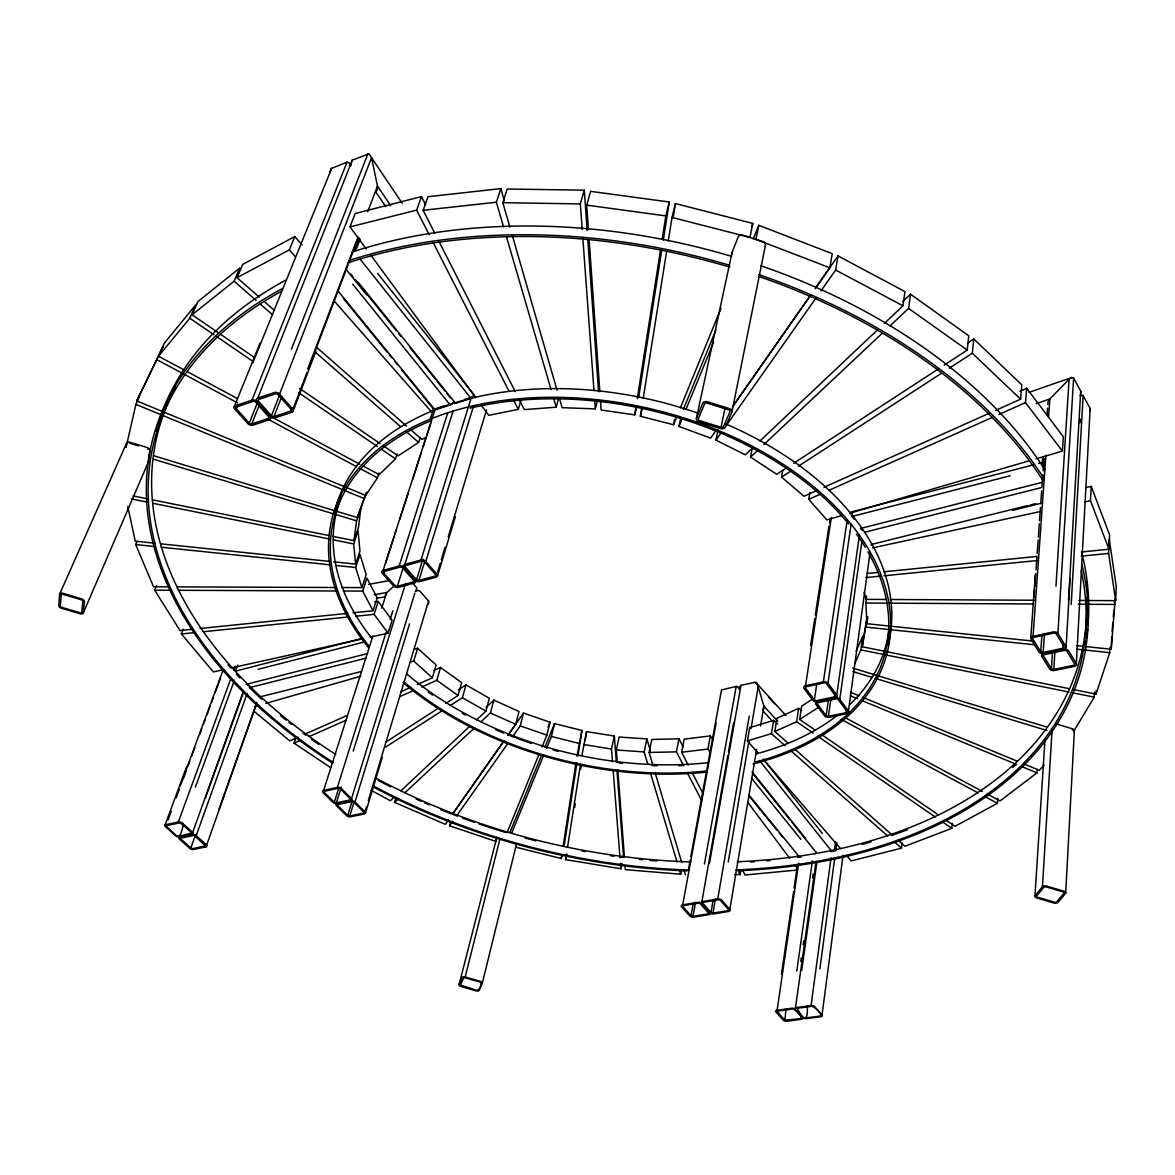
<?xml version="1.0" encoding="UTF-8"?>
<svg xmlns="http://www.w3.org/2000/svg" width="1175" height="1175" viewBox="0 0 1175 1175"><rect width="100%" height="100%" fill="white"/><g stroke="black" fill="none" stroke-linecap="round" stroke-linejoin="round"><path stroke-width="1.5" d="M851.875 513.02L852.404 515.238M1085.685 646.573L1111.212 649.246L1111.726 636.909M1111.212 649.246L1115.192 599.103M1115.677 600.66L1116.25 586.442L1109.244 539.134L1108.612 553.425L1115.677 600.66L1078.973 600.469M1072.672 689.373L1096.055 694.117L1109.729 652.639L1109.949 647.352M1081.734 551.956L1108.98 549.224L1109.611 534.933L1091.208 486.362L1085.847 487.537M1096.055 694.117L1096.216 690.621M1073.583 731.496L1094.248 697.172L1094.498 691.928M1108.98 549.224L1090.459 500.697L1091.208 486.362M1086.728 590.981L1087.198 581.933M1042.063 652.815L1041.828 656.458L1049.745 669.06A3.657 2.262 3.7 0 0 1054.489 670.514L1074.273 666.401A3.672 2.277 3.2 0 0 1076.359 663.508L1090.165 408.459L1082.88 395.255L1079.972 395.652M1065.696 892.956L1074.376 730.659M1080.045 422.809L1080.251 419.167M1071.189 604.596L1083.159 395.593M1063.067 648.218A1.851 1.16 3.3 0 0 1064.109 646.749L1056.163 633.824A1.865 1.175 3.4 0 0 1053.74 633.09L1033.75 637.423A1.851 1.16 3.8 0 0 1032.737 638.906L1040.786 651.714A1.836 1.146 3.8 0 0 1043.165 652.448L1063.067 648.218L1063.287 644.561M1068.53 600.161L1080.736 391.143L1073.642 378.086L1071.806 377.483L1029.05 392.362M1066.092 647.278L1070.087 578.555M1053.813 669.427L1073.598 665.314A1.836 1.146 3.2 0 0 1074.64 663.875L1066.827 651.156A1.851 1.16 3.3 0 0 1064.433 650.421L1044.546 654.637A1.836 1.146 3.7 0 0 1043.517 656.091L1051.434 668.707A1.821 1.131 3.7 0 0 1053.813 669.427L1054.944 651.2M1042.431 886.728A3.217 1.748 5.2 0 1 1046.646 886.082L1063.772 891.179A3.217 1.748 5 0 1 1065.431 893.573L1058.058 902.371A3.187 1.718 5.1 0 1 1053.872 903.017L1036.893 897.964A3.187 1.733 5.4 0 1 1035.204 895.585L1042.431 886.728L1052.08 730.174M1045.897 455.254L1033.06 636.307A3.701 2.335 3.8 0 0 1031.033 639.273L1039.082 652.081A3.687 2.306 3.8 0 0 1043.855 653.55L1063.742 649.32A3.701 2.321 3.3 0 0 1065.828 646.382L1057.897 633.457L1073.642 378.086M1036.056 458.808L1062.42 451.112L1063.346 436.748L1026.656 388.264L1019.973 391.29M1034.955 896.202L1044.928 740.162M1055.958 586.222L1069.103 379.217L1071.806 377.483M1051.434 668.707L1052.477 652.257M987.162 794.006L1000.057 800.939L1036.967 772.856L1037.187 769.449M1040.786 651.714L1041.887 635.264M1043.165 652.448L1044.384 634.206M1048.585 417.213L1049.892 398.927L1069.103 379.217M1043.341 467.239A3.393 1.028 75.9 0 1 1042.225 462.568L1042.607 457.325M1043.371 456.708L1043.429 466.02M1030.754 638.363L1035.307 574.81M1034.044 597.062L1034.573 589.791M1034.808 586.398L1035.748 573.459M1035.997 569.816L1036.982 556.157M1037.172 553.484L1038.142 539.942M1038.348 537.137L1039.302 523.727M1039.508 520.789L1040.477 507.365M1040.742 503.708L1041.652 490.886M1041.917 487.228L1042.827 474.524M1043.077 470.969L1043.973 458.529M1047.057 415.465L1047.571 408.18M945.934 820.091L954.981 826.319L997.399 803.289L997.795 798.222M1062.42 451.112L1025.496 402.614L1026.656 388.264M385.062 595.96L386.707 592.523L394.932 585.268M995.607 410.398L1020.605 399.192L1021.795 384.842L973.796 338.973L967.671 342.983M1112.108 631.548L1112.857 622.559M1113.298 617.169L1113.9 609.987M1114.502 602.804L1114.796 599.206M83.366 612.807L84.409 601.703A3.334 1.88 22 0 0 81.413 598.824L62.965 593.331A3.349 1.88 22.3 0 0 59.631 594.33L58.75 605.492A3.319 1.851 22.1 0 0 61.746 608.327L80.047 613.761A3.319 1.851 21.9 0 0 83.366 612.807L148.461 461.834L149.871 450.392A3.143 1.939 23.3 0 0 147.125 447.513L129.779 442.241A3.158 1.939 23.7 0 0 126.562 443.313L126.21 446.603M898.082 840.198L904.926 846.25L951.794 828.331L952.264 823.337M949.224 368.245L972.298 353.264L973.796 338.973M944.186 365.117L967.231 350.091L968.758 335.8L910.507 294.205L902.576 301.725M846.411 855.415L851.185 860.937L901.504 848.144L902.047 843.209M354.027 540.632L356.539 520.848L360.975 507.762L358.448 527.59L354.027 540.632L332.466 536.27M329.896 172.284L331.247 168.539L347.051 162.165L349.21 162.84L350.708 165.969L351.883 160.329L368.935 153.837L371.564 157.7L377.469 186.061L377.395 189.821L375.794 191.98L385.797 206.727M802.554 1017.565A2.805 1.395 9.3 0 1 801.321 1019.312L786.986 1021.207A2.791 1.381 9.5 0 1 783.27 1020.135L775.926 1011.954A2.805 1.395 9.6 0 1 777.13 1010.206L791.524 1008.253A2.82 1.41 9.4 0 1 795.269 1009.34L802.554 1017.565A2.805 1.395 9.2 0 0 806.285 1018.652L820.782 1016.742A2.82 1.41 9 0 0 822.045 1014.994L843.033 855.224M816.067 861.348L795.269 1009.34A2.82 1.41 9.3 0 1 796.503 1007.577L811.044 1005.609L831.063 857.765M886.273 599.47L866.078 599.367L866.548 595.931M1032.81 641.051L866.9 623.719L865.902 603.039L866.592 597.869M855.003 663.141L860.878 649.878L862.714 636.218L856.134 651.185M835.587 841.608L834.617 848.879A2.673 1.924 -38.1 0 1 834.309 849.76M1069.088 688.653L862.244 646.749L867.077 616.948M819.886 968.861L834.72 858.235M835.704 850.979L836.806 842.71M862.244 646.749L867.282 616.802M890.004 325.916L908.598 308.423L910.507 294.205M866.9 623.719L867.811 616.846M846.103 712.667A1.704 1.043 8.1 0 0 846.896 711.345L838.23 699.58A1.718 1.043 8.2 0 0 835.954 698.89L818.182 702.665A1.704 1.043 8.6 0 0 817.418 704.001L826.143 715.663A1.704 1.028 8.4 0 0 828.404 716.353L846.103 712.667L846.602 709.039M805.668 1017.947L820.15 1016.037C823.073 1015.068 814.583 1006.314 811.661 1006.329L797.135 1008.297C802.099 1017.212 808.15 1025.584 807.342 1005.653M884.422 323.345L902.973 305.808L904.926 291.591L838.01 255.915L816.052 287.302M848.423 711.022L839.773 699.257A3.437 2.1 8.2 0 0 835.205 697.877L817.418 701.651A3.422 2.086 8.6 0 0 815.891 704.324L824.63 715.986A3.407 2.056 8.4 0 0 829.153 717.352L846.852 713.666A3.422 2.071 8.1 0 0 848.423 711.022L870.058 552.426M801.732 970.286L816.919 861.862M839.773 699.257L862.024 540.515M834.456 696.863A1.718 1.057 8.3 0 0 835.234 695.512L826.451 683.586A1.733 1.072 8.4 0 0 824.145 682.881L806.285 686.758A1.718 1.057 8.8 0 0 805.536 688.109L814.393 699.947A1.718 1.043 8.6 0 0 816.669 700.638L834.456 696.863L834.97 693.235M796.797 971.005L812.395 860.981M835.205 697.877A3.452 2.1 8.3 0 0 836.776 695.189L859.498 534.596M800.821 961.326L801.306 957.816M803.171 944.553L803.685 940.94M812.586 877.798L813.085 874.185M784.503 1019.959L777.072 1011.234L792.156 1008.973C795.064 1008.958 803.582 1017.623 800.704 1018.607L784.827 1020.223L786.06 1009.061M828.404 716.353L830.74 700.036M836.776 695.189L827.993 683.248L851.082 524.329M826.143 715.663L828.493 699.419M817.418 701.651A3.422 2.086 8.6 0 1 812.865 700.271L804.008 688.447A3.437 2.115 8.8 0 1 805.521 685.73L823.381 681.852L847.116 520.51M781.434 974.413L793.595 891.561M794.109 888.08L797.282 866.401M777.13 1010.206L798.633 863.361M814.393 699.947L816.816 683.688M515.59 847.131L561.283 858.543L561.826 854.945M563.207 845.941L575.897 763.177M576.998 755.98L581.933 730.468L554.541 723.594L544.936 747.05M564.132 846.059L576.925 762.986M578.041 755.76L581.933 730.468M810.588 645.618L814.774 618.476M815.318 614.907L828.962 526.253M829.491 522.802L830.049 519.188M814.73 729.822L799.646 719.452L801.703 706.072L811.91 699.477M805.521 685.73L831.357 517.426M788.513 743.555L774.81 731.482L796.591 721.729L798.662 708.363L801.658 710.434M600.469 400.851L601.101 410.002L634.764 414.878L635.895 407.652M637.305 398.604L660.467 250.26M662.157 239.406L665.828 215.892L669.28 201.997L590.614 191.349L586.707 205.126L588.381 228.905M621.986 863.375L620.87 868.766L565.601 859.615L566.438 854.225M567.569 847.028L580.494 764.323M581.904 755.334L586.56 731.628L614.349 736.064L616.288 761.547M638.627 397.547L661.892 249.071M663.317 240.023L669.28 201.997M574.663 807.416L575.236 803.817M580.612 769.522L581.17 765.909M585.135 740.647L586.56 731.628M676.947 416.288L673.51 424.718L640.375 416.288L641.521 409.062M643.239 398.222L666.842 249.996M668.281 240.948L672.012 217.448L675.419 203.554L752.837 223.426L749.929 237.423L672.012 217.448M673.393 216.229L675.419 203.554M774.81 731.482L776.969 718.175L798.662 708.363M842.651 515.296L826.833 519.908L808.752 499.346L809.883 492.413M785.135 745.714L771.432 733.67L773.605 720.378L749.679 727.663L747.418 740.882L758.139 753.307M734.654 874.582L740.133 874.567L740.926 869.779M709.7 912.725A2.952 1.557 10.6 0 1 708.54 914.723L693.735 917.132A2.938 1.557 10.8 0 1 689.784 915.986L681.573 906.836A2.952 1.572 11 0 1 682.704 904.823L697.568 902.356A2.967 1.586 10.7 0 1 701.548 903.516L709.7 912.725A2.952 1.572 10.5 0 0 713.666 913.886L728.632 911.447A2.967 1.586 10.3 0 0 729.837 909.45L756.656 749.342M760.578 725.959L763.882 706.175L757.067 682.925L755.07 682.249L741.028 685.348L739.589 686.773L739.545 689.461L738.179 687.081L736.211 686.406L721.494 689.931L690.812 856.707M820.943 290.93L835.631 270.044L838.01 255.915M728.236 862.024L748.886 741.205M751.045 728.573L758.433 685.304L785.957 715.56M815.186 288.697L829.814 267.782L832.223 253.668L758.8 225.321L753.263 238.833M712.961 913.092L727.942 910.654A1.483 0.793 10.3 0 0 728.529 909.656L720.422 900.388A1.498 0.793 10.4 0 0 718.424 899.8L703.414 902.297A1.483 0.793 10.7 0 0 702.826 903.311L710.992 912.52A1.483 0.778 10.5 0 0 712.961 913.092L715.472 898.64M727.839 755.437L701.548 903.516A2.967 1.586 10.7 0 1 702.709 901.489L717.734 898.993L749.239 716.118M710.992 912.52L713.181 899.859M817.315 490.283L803.994 496.261L781.581 477.109L782.8 470.176M728.471 751.824L733.611 722.933M709.509 863.111L741.028 685.348M693.03 916.353L707.849 913.93A1.483 0.778 10.6 0 0 708.422 912.931L700.256 903.737A1.483 0.793 10.7 0 0 698.273 903.149L683.409 905.617A1.483 0.778 11 0 0 682.851 906.615L691.062 915.766A1.469 0.778 10.8 0 0 693.03 916.353L695.585 902.15M704.427 864.007L736.211 686.406M691.062 915.766L693.338 903.164M710.067 751.941L707.893 749.033L710.317 735.903L684.158 739.163L681.617 752.235L688.3 765.16M688.55 869.001L690.195 860.041M682.704 904.823L716.104 723.154M625.071 866.034L625.35 869.662L680.722 874.215L681.603 869.471M785.972 468.282L776.748 474.289L750.546 457.119L752.191 448.468M683.13 764.778L676.418 751.853L678.988 738.796L651.802 739.457L649.129 752.47L652.742 764.705M731.981 411.823L765.498 244.899M721.097 427.303A1.939 1.366 11.1 0 0 723.492 426.598L729.969 411.735A1.953 1.395 11 0 0 728.676 409.855L707.012 403.098A1.968 1.395 11.6 0 0 704.603 403.818L698.332 418.77A1.939 1.366 11.7 0 0 699.639 420.621L721.097 427.303L725.122 407.593M758.8 225.321L755.922 239.348L829.814 267.782M751.941 448.556L745.317 454.813L715.986 440.14L718.101 429.786M647.822 764.161L644.164 751.927L646.867 738.928L619.137 737.019L616.317 749.973L617.272 762.663M1080.633 393.698L1080.736 391.143M1090.047 411L1090.165 408.459M696.349 418.667L732.054 252.449M715.869 430.682L710.64 438.143L678.959 426.422L680.868 417.815M612.498 761.708L611.499 749.018L614.349 736.064M673.51 424.718L674.656 419.563M565.601 859.615L566.805 854.254M126.063 447.337L135.918 404.376L139.531 396.298M561.283 858.543L562.091 854.974M640.375 416.288L642.005 409.429M634.764 414.878L636.821 406.315M546.537 748.343L551.413 736.475L554.541 723.594M542.028 747.006L546.874 735.124L550.018 722.243L523.507 713.049L507.718 735.521M496.863 837.173L459.072 984.606A2.688 1.307 13.9 0 0 461.143 986.559L476.095 990.848A2.688 1.307 13.7 0 0 479.194 990.378L482.279 983.299L516.603 843.591M459.072 984.606L462.054 977.482A2.703 1.322 13.9 0 1 465.168 976.998L499.889 839.141M512.858 736.343L520.231 725.9L523.507 713.049M508.378 734.786L515.722 724.329L519.027 711.477L493.853 700.109L485.877 707.6M559.564 398.913L562.105 407.666L595.314 408.885L597.502 400.352M481.104 721.641L490.43 712.946L493.853 700.109M476.624 719.834L485.921 711.125L489.373 698.288L465.99 684.893L458.309 689.872M495.732 841.388L449.599 825.805L450.554 822.265M519.394 399.823L524.373 409.62L556.216 407.182L558.536 398.678M450.098 705.632L462.407 697.73L465.99 684.893M445.78 703.414L458.074 695.497L461.672 682.66L440.522 667.473L433.825 670.455M481.118 405.052L488.712 415.363L518.307 409.385L520.76 400.925M582.198 229.551L580.332 203.936L584.283 190.174L507.203 189.013L502.812 202.658L509.906 227.186M421.678 686.978L436.792 680.325L440.522 667.473M448.527 819.886L445.384 824.365L394.594 802.363L395.946 797.722M417.257 684.482L432.356 677.813L436.101 664.977L417.61 648.233L414.099 649.246M437.629 571.961L440.302 563.104M441.301 559.814L445.075 547.3M448.248 536.769L486.509 409.957M365.454 813.129L382.272 757.317M437.497 575.985L455.386 516.589M410.222 662.083L413.747 661.084L417.61 648.233M364.793 812.277L366.38 806.99M368.348 800.483L428.581 600.939L419.666 590.893L417.742 590.393L415.304 591.642L416.949 588.234L413.189 583.608M349.768 815.964L363.428 813.129A1.498 0.808 16.1 0 0 363.751 812.043L353.807 802.217A1.498 0.808 16.3 0 0 351.766 801.629L338.077 804.523A1.498 0.808 16.5 0 0 337.768 805.624L347.756 815.377A1.498 0.793 16.3 0 0 349.768 815.964L354.057 801.996M354.997 801.967A3.011 1.616 16.3 0 0 350.899 800.777L337.225 803.685A2.996 1.601 16.5 0 0 336.608 805.874L346.581 815.626A2.982 1.586 16.3 0 0 350.635 816.801L364.279 813.967A2.996 1.601 16.1 0 0 364.94 811.793L354.997 801.967L409.561 623.866M416.538 579.76L405.287 567.055A1.748 1.087 17.5 0 1 405.713 565.572L421.987 561.077A1.748 1.102 17.2 0 1 424.366 561.797L435.558 574.59A1.748 1.087 16.9 0 1 435.103 576.073L418.887 580.465A1.733 1.072 17.1 0 1 416.538 579.76L422.883 559.197M350.899 800.777A3.011 1.63 16.4 0 0 351.545 798.574L414.775 593.36M418.887 580.465L424.821 561.195M415.142 580.127A3.466 2.144 17.2 0 1 414.29 583.05L398.266 587.383A3.452 2.13 17.5 0 1 393.596 585.972L382.301 573.385A3.481 2.159 17.8 0 1 383.094 570.448L399.177 565.998A3.496 2.174 17.5 0 1 403.906 567.437L415.142 580.127A3.466 2.159 17.1 0 0 419.842 581.552L436.072 577.16A3.481 2.174 16.9 0 0 436.953 574.208L425.776 561.4L473.437 406.374M347.756 815.377L352.045 801.438M413.336 581.963A1.733 1.072 17.2 0 0 413.762 580.509L402.511 567.819A1.748 1.087 17.5 0 0 400.146 567.099L384.078 571.535A1.733 1.072 17.8 0 0 383.667 573.003L394.962 585.605A1.733 1.057 17.5 0 0 397.312 586.31L413.336 581.963L414.423 578.467M403.906 567.437A3.496 2.174 17.5 0 1 404.743 564.47L421.017 559.961L471.351 397.341M353.22 751.031L405.375 584.195M337.225 803.685A3.011 1.616 16.6 0 1 333.142 802.496L323.037 792.611A3.026 1.63 16.8 0 1 323.624 790.378L337.357 787.412L386.032 632.502M390.129 619.46L392.876 610.706M334.317 802.246L324.212 792.347A1.513 0.808 16.8 0 1 324.506 791.245L338.224 788.263A1.513 0.823 16.6 0 1 340.28 788.866L350.37 798.824A1.513 0.808 16.4 0 1 350.047 799.925L336.358 802.833A1.498 0.808 16.6 0 1 334.317 802.246L338.679 788.322M370.243 637.114L388.073 633.163L392.112 620.283L378.247 601.438L374.619 601.82M336.358 802.833L341.279 787.103M397.312 586.31L403.363 567.099M404.435 565.748L453.139 410.942M399.177 565.998L447.837 412.616M323.624 790.378L372.872 635.925M381.728 608.151L386.707 592.523L374.105 594.814M373.018 610.765L377.175 597.84L366.967 578.159L362.708 591.098L373.018 610.765L352.985 612.821M388.073 633.163L374.105 614.349L378.247 601.438M430.197 419.196L432.958 410.663M383.094 570.448L435.279 408.812M385.679 562.913L394.271 536.314M394.815 534.61L396.474 529.455M399.764 519.306L408.21 493.133M412.719 479.18L421.164 453.007M423.25 446.515L425.996 437.996M426.789 435.558L430.74 423.338M383.667 573.003L384.754 569.64M503.546 226.746L496.379 202.218L500.829 188.588L427.979 196.739L423.147 210.281L434.765 233.149M382.918 445.501L398.061 455.885L418.623 442.402L420.239 437.408M361.944 587.617L366.203 574.663L359.991 554.512L355.643 567.496L361.944 587.617L341.837 587.529M363.09 465.99L379.187 474.641L395.476 458.882L397.121 453.903M355.628 564.103L359.976 551.119L358.037 530.909L353.631 543.937L355.628 564.103L333.788 561.841M330.674 767.642L294.058 743.173L296.129 736.975M136.741 400.895L162.958 346.772L136.741 400.895L365.704 495.439L377.454 477.858L379.128 472.908M154.101 455.856L357.347 517.602L365.954 493.441M357.347 517.602L366.688 492.105M206.036 846.867A2.879 1.454 17.9 0 0 206.433 844.84L196.21 835.616A2.893 1.469 18.1 0 0 192.289 834.47L179.819 837.129A2.879 1.454 18.2 0 0 179.467 839.156L189.718 848.321A2.864 1.439 18 0 0 193.596 849.452L206.036 846.867L256.664 703.605M219.123 808.958L256.796 702.386M190.776 848.1L180.216 838.304L194.198 835.337L205.507 845.927L192.715 848.658L190.776 848.1L195.711 834.323M196.21 835.616L247.044 693.691M192.289 834.47A2.893 1.469 18.2 0 0 192.671 832.414L243.166 692.104M429.125 234.633L416.611 210.134L421.487 196.607L355.188 213.498L350.003 226.907L366.248 248.997M205.361 798.133L243.137 693.147M195.432 787.088L234.398 680.266M178.938 836.336L191.848 832.972L180.289 822.808L166.777 825.452L166.6 826.48C177.366 836.218 179.54 843.018 183.3 824.351M179.819 837.129A2.893 1.454 18.3 0 1 175.912 835.983L165.528 826.715A2.908 1.469 18.5 0 1 165.881 824.644L178.365 821.927L230.99 678.225M233.942 670.176L235.382 666.24M237.688 665.05L235.455 671.16L361.929 638.466M180.216 785.899L223.544 668.898M168.054 819.915L171.256 811.264M176.235 797.781L179.393 789.277M183.329 778.643L186.502 770.051M187.985 766.056L189.821 761.092M191.584 756.318L194.756 747.741M199.721 734.331L201.748 728.852M203.466 724.226L205.331 719.173M206.829 715.12L210.017 706.528M211.647 702.121L213.556 696.966M215.098 692.795L218.271 684.202M218.638 683.218L220.547 678.063M164.882 825.452L186.502 767.113M756.524 752.352L756.039 753.204M307.821 368.656L357.978 237.144M367.672 211.75L377.469 186.061L390.776 205.713M270.03 416.288A3.76 2.453 21.9 0 1 269.398 419.725L252.919 425.174A3.745 2.423 22.1 0 1 247.881 423.632L234.882 409.15A3.775 2.438 22.6 0 1 235.455 405.683L251.979 400.102A3.789 2.467 22.4 0 1 257.09 401.659L270.03 416.288A3.775 2.453 21.9 0 0 275.097 417.845L291.797 412.322L303.15 382.536M303.532 381.537L306.939 372.607M308.217 369.273L312.668 357.567M315.223 350.884L320.951 335.844M321.142 335.36L353.734 249.849M353.983 249.218L358.419 237.556M293.192 410.912L315.972 351.119M359.388 238.099L355.643 247.925A1.733 0.764 -38.8 0 1 354.395 249.291M360.137 239.215L357.024 247.411A3.481 1.542 -38.8 0 1 353.411 250.701M290.695 411.059A1.895 1.234 21.7 0 0 291.048 409.326L278.137 394.565A1.909 1.248 22.1 0 0 275.582 393.787L258.838 399.427A1.895 1.234 22.3 0 0 258.515 401.189L271.469 415.818A1.88 1.234 21.9 0 0 273.995 416.582L290.695 411.059L292.002 407.652M291.797 412.322A3.789 2.482 21.7 0 0 292.487 408.841L279.591 394.08L371.564 157.7L402.247 203.29M271.469 415.818L279.444 395.299M273.995 416.582L281.721 396.665M224.043 669.53L213.336 671.909L181.405 633.971L183.241 629.286M291.415 349.181L367.878 153.896M249.291 423.162L236.292 408.665A1.895 1.219 22.6 0 1 236.586 406.932L253.11 401.365A1.895 1.234 22.4 0 1 255.665 402.144L268.605 416.758A1.88 1.219 21.9 0 1 268.297 418.476L251.803 423.925A1.88 1.204 22.1 0 1 249.291 423.162L257.398 402.717M251.803 423.925L259.19 405.287M257.09 401.659A3.804 2.482 22.3 0 1 257.707 398.163L352.353 160.064M251.979 400.102L347.051 162.165M236.292 408.665L237.658 405.287M234.119 407.093L260.101 343.071M252.919 362.605L331.702 168.26M547.976 727.281L550.018 722.243M751.471 226.804L752.837 223.426M192.759 629.257L180.01 630.564L154.674 590.188L156.598 585.458M507.424 831.827L539.252 753.792M680.398 407.843L721.009 308.291M259.088 296.967L237.027 277.667L289.344 249.864L294.808 236.542L301.99 244.797M509.906 832.502L541.499 755.437M683.395 409.282L715.913 329.955M511.683 833.075L543.746 755.114M678.959 426.422L682.425 417.992M685.892 409.561L713.636 342.145M168.157 586.854L153.543 586.795L135.698 544.554L137.049 541.396M192.083 314.782L234.119 281.207L239.773 267.988L197.855 301.652L192.083 314.782L217.83 332.422M237.027 277.667L242.682 264.434L294.808 236.542M158.507 356.216L189.777 318.205L195.535 305.089L164.324 343.188L158.507 356.216L184.284 370.037M59.705 593.992L126.665 442.975M763.221 709.847L763.882 706.175L777.762 721.288M732.407 406.888L810.823 294.778M732.598 406.77L809.957 296.173M452.948 813.408L503.502 741.513M452.728 813.922L504.178 740.764M715.986 440.14L721.23 432.679M726.473 425.218L815.7 298.391M449.599 825.805L452.757 821.325M456.972 815.362L507.585 743.804M427.318 605.125L428.846 602.878L428.581 600.939M1044.164 765.043L1039.317 770.315L1024.174 764.058M759.902 441.036L877.798 329.602M750.546 457.119L757.185 450.877M763.823 444.62L882.028 333.421M394.33 796.973L390.335 800.704L371.183 790.334M400.954 790.746L469.985 726.047M394.594 802.363L398.589 798.633M405.243 792.435L474.45 727.854M793.654 463.273L938.047 369.126M781.581 477.109L790.819 471.116M798.501 466.123L941.542 373.239M385.899 742.042L438.113 708.378M385.518 747.124L442.417 710.581M799.646 719.452L818.681 707.277M823.983 487.302L988.953 413.38M808.752 499.346L820.429 494.146M828.757 490.416L992.155 417.492M998.823 414.525L1025.496 402.614M298.156 737.151L289.755 740.852L254.05 711.301M304.854 734.184L346.801 715.634M400.484 691.899L410.545 687.448M426.598 437.218L421.722 439.377L410.692 429.727M294.058 743.173L300.771 740.206M309.172 736.519L346.111 720.246M399.853 696.584L413.277 690.665M1036.1 403.686L1049.892 398.927L1047.909 401.982L1047.836 404.567M257.707 398.163L274.451 392.509A3.819 2.512 22.1 0 1 279.591 394.08M435.308 408.709L443.812 406.007M464.507 399.427L469.662 397.796M401.865 370.154L433.061 408.415A3.246 1.645 -39.2 0 0 434.941 409.855L450.245 404.993A3.261 1.66 -39 0 0 453.609 401.879A3.261 1.66 -38.9 0 0 455.548 403.304L471.028 398.384A3.275 1.674 -38.7 0 0 474.406 395.255L377.557 273.29M747.418 740.882L771.432 733.67M849.687 513.24L1029.021 460.864M255.21 706.381L258.735 705.382M265.785 703.37L360.901 676.183M1033.515 464.83L851.17 511.977A3.231 1.248 75.7 0 0 852.227 516.413L854.269 519.438M1038.685 463.493L1042.225 462.568M258.162 669.309L364.984 641.814M852.227 516.413L1010.221 475.758M245.928 684.423L367.687 653.52M860.35 528.5L1042.122 482.367M350.003 226.907L416.611 210.134M249.203 687.683L366.424 658.073M864.829 532.202L1041.212 487.64M361.621 671.439L261.041 696.584A2.703 1.704 75.8 0 1 260.042 697.597M1027.875 505.5L871.13 544.524A3.187 1.219 76.1 0 0 872.203 545.288M1030.284 505L1035.586 503.678M1012.615 510.347L1040.639 503.37M231.167 667.958L363.119 638.701M872.614 547.873L1040.462 511.522M1085.112 501.857L1090.459 500.697M1033.06 636.307L1053.05 631.974A3.716 2.35 3.4 0 1 1057.897 633.457M368.715 584.357L389.512 580.523M376.426 598.398L385.444 596.783M681.617 752.235L707.893 749.033M423.147 210.281L496.379 202.218M200.044 628.508L347.521 613.379M181.405 633.971L194.139 632.679M203.216 631.753L348.652 616.934M355.922 616.199L374.105 614.349M867.356 573.444L878.254 572.357M883.703 571.814L1036.306 556.509M865.74 577.601L880.339 576.147M883.997 575.779L1037.393 560.519M1081.22 556.157L1108.612 553.425M796.65 870.087L745.023 874.978L742.527 870.132M649.129 752.47L676.418 751.853M177.308 586.883L336.344 587.515M154.674 590.188L171.095 590.261M178.394 590.291L337.166 590.981M344.466 591.025L362.708 591.098M889.945 599.5L1034.925 600.249M865.902 603.039L1032.561 603.979M1078.342 604.229L1114.972 604.435M502.812 202.658L580.332 203.936M616.317 749.973L644.164 751.927M155.306 543.261L135.272 541.176L127.752 506.469M160.769 543.834L330.146 561.459M135.698 544.554L153.881 546.448M161.151 547.212L330.204 564.837M335.653 565.41L355.643 567.496M1076.579 645.633L1082.043 646.206M865.902 627.097L1035.131 644.825M1076.976 649.202L1109.729 652.639M586.707 205.126L665.828 215.892M583.578 744.539L611.499 749.018M133.025 495.879L147.404 498.788M152.794 499.874L328.882 535.536M131.248 498.89L147.389 502.166M152.765 503.252L330.322 539.207M333.906 539.942L353.631 543.937M860.878 649.878L882.41 654.24M886.009 654.974L1069.118 692.075M1072.702 692.795L1094.248 697.172M551.413 736.475L578.937 743.378M465.168 976.998L480.237 981.331A2.703 1.322 13.7 0 1 482.279 983.299M129.661 443.225L138.342 445.868M852.8 668.12L1047.189 727.163M153.675 459.249L356.539 520.848M852.844 671.557L872.07 677.402M875.566 678.46L1046.896 730.483M520.231 725.9L546.874 735.124M850.744 692.383L859.16 695.864M862.523 697.245L1017.433 761.268M850.48 695.85L857.251 698.655M862.347 700.755L1016.625 764.455M1021.707 766.555L1036.967 772.856M135.918 404.376L364.47 498.685M490.43 712.946L515.722 724.329M835.631 270.044L902.973 305.808M157.156 359.785L237.556 402.878M268.106 419.255L356.554 466.666M359.77 468.384L377.454 477.858M845.28 717.69L982.315 791.407M841.227 719.394L978.085 792.905M984.518 796.371L997.399 803.289M187.501 371.77L237.438 398.575M271.263 416.728L359.858 464.272M462.407 697.73L485.921 711.125M220.856 334.493L254.182 357.317M299.625 388.44L379.892 443.43M189.777 318.205L213.968 334.757M216.993 336.828L253.301 361.65M298.67 392.685L377.322 446.471M381.86 449.57L395.476 458.882M796.591 721.729L813.159 733.112M817.683 736.226L935.212 816.948M942.747 822.118L951.794 828.331M822.265 735.021L938.384 814.907M908.598 308.423L967.231 350.091M436.792 680.325L458.074 695.497M234.119 281.207L256.15 300.462M260.277 304.061L272.673 314.9M315.355 352.192L400.719 426.775M406.227 431.577L418.623 442.402M264.595 301.799L274.245 310.244M316.971 347.653L406.55 426.099M790.599 750.546L887.815 836.086M894.66 842.123L901.504 848.144M795.357 749.606L892.603 835.366M773.605 720.378L777.688 724.006M413.747 661.084L432.356 677.813M192.671 832.414L182.316 823.087A2.908 1.483 18.4 0 0 178.365 821.927M972.298 353.264L1020.605 399.192M351.545 798.574L341.47 788.616A3.026 1.645 16.6 0 0 337.357 787.412M763.618 711.609L772.21 720.951M755.07 682.249L758.683 686.215M768.597 697.113L774.736 703.869M289.344 249.864L295.38 256.738M333.979 300.741L431.68 412.117M729.837 909.45L721.729 900.168A2.982 1.601 10.4 0 0 717.734 898.993M822.045 1014.994L814.804 1006.711A2.835 1.425 9.1 0 0 811.044 1005.609M764.117 760.196L840.448 848.512M338.282 291.253L434.941 409.855M749.136 795.284L799.543 857.118A2.644 1.895 -39 0 1 797.502 855.341M343.394 298.45L355.658 313.49M356.04 313.96L387.074 352.015M389.351 354.821L391.672 357.655M395.108 361.856L397.429 364.705M749.459 796.415L776.998 830.196M779.26 832.972L782.726 837.232M352.779 284.233L450.245 404.993M751.413 778.085L800.865 839.347M358.184 282.264L455.548 403.304M752.059 771.887L805.639 838.509M350.576 273.834L352.882 276.713M355.158 279.532L357.45 282.367M363.06 289.358L396.386 330.748M398.663 333.582L400.954 336.447M410.104 347.815L435.293 379.114M437.1 381.361L444.811 390.937M447.014 393.669L450.319 397.767M753.381 774.369L789.923 819.768M792.067 822.441L815.964 852.125A2.658 1.909 -38.5 0 0 816.038 852.933M346.14 269.413L366.688 294.925M360.255 259.308L471.028 398.384M759.373 760.416L831.915 851.508M763.309 759.094L822.309 833.383M748.255 802.922L789.703 858.264M795.167 865.549L797.34 868.472M710.317 735.903L712.491 738.825M370.595 254.887L475.699 397.693M1076.359 663.508L1068.545 650.788A3.701 2.306 3.3 0 0 1063.742 649.32M687.316 772.842L701.563 800.293M737.606 869.72L740.133 874.567M692.472 773.238L703.311 794.227M678.988 738.796L683.145 746.889M433.281 242.799L509.142 391.407M513.313 399.573L518.307 409.385M438.907 241.316L515.252 391.657M421.487 196.607L425.614 204.773M650.436 772.886L677.064 861.98M679.679 870.719L680.722 874.215M646.867 738.928L650.495 751.192M655.327 773.429L681.735 862.523M683.806 869.515L685.363 874.758M506.616 237.262L551.104 389.659M553.66 398.428L556.216 407.182M500.829 188.588L504.354 200.852M512.432 235.955L557.038 390.144M864.139 592.303L866.078 599.367M613.203 770.785L620.018 857.882M620.444 863.317L620.87 868.766M617.815 769.919L624.395 856.972M616.978 770.653L623.47 856.208M582.873 238.701L593.977 390.585M594.653 399.735L595.314 408.885M584.283 190.174L587.148 230.447M587.794 239.597L598.56 391.569M589.145 239.876L599.823 391.701M368.553 647.704A285.554 181.596 13.2 0 1 465.344 407.681A285.554 181.596 13.2 0 1 851.082 524.241A285.554 181.596 13.2 0 1 753.116 763.926M707.071 772.048A285.554 181.596 13.2 0 1 403.01 682.602M683.894 765.542A284.629 181.905 13.2 0 1 678.68 765.718M657.471 765.718A284.629 181.905 13.2 0 1 652.081 765.542M622.456 763.324A284.629 181.905 13.2 0 1 619.019 762.928M558.419 751.427A284.629 181.905 13.2 0 1 553.293 750.047M531.35 743.378A284.629 181.905 13.2 0 1 516.501 738.135M514.856 737.518A284.629 181.905 13.2 0 1 510.038 735.668M503.649 733.097A284.629 181.905 13.2 0 1 495.732 729.748M465.476 715.076A284.629 181.905 13.2 0 1 462.436 713.416M432.62 695.13A284.629 181.905 13.2 0 1 428.273 692.119M334.155 513.681A284.629 181.905 13.2 0 1 698.67 413.424M725.342 423.793A284.629 181.905 13.2 0 1 887.918 645.325M867.914 551.765A283.645 180.362 13.2 0 1 755.51 762.076M706.454 771.02A283.645 180.362 13.2 0 1 404.259 682.117M369.185 646.382A283.645 180.362 13.2 0 1 431.46 420.518M470.132 408.166A283.645 180.362 13.2 0 1 848.703 524.05M856.399 534.038A283.645 180.362 13.2 0 1 865.226 547.242M889.137 628.228A282.72 180.671 13.2 0 1 849.701 704.706M837.54 715.208A282.72 180.671 13.2 0 1 756.92 753.66M707.982 762.692A282.72 180.671 13.2 0 1 406.726 673.965M371.799 638.201A282.72 180.671 13.2 0 1 341.543 496.247M1081.852 564.264A478.372 307.086 13.2 0 1 738.429 870.734M687.125 870.866A478.372 307.086 13.2 0 1 372.666 786.604M332.349 762.986A478.372 307.086 13.2 0 1 282.103 288.742M348.828 260.586A478.372 307.086 13.2 0 1 729.704 265.286M758.83 274.612A478.372 307.086 13.2 0 1 1043.209 477.27M1015.641 764.984A476.786 307.556 13.2 0 1 1012.894 767.451M907.364 829.741A476.786 307.556 13.2 0 1 891.928 835.322M871.013 841.902A476.786 307.556 13.2 0 1 862.156 844.37M834.25 851.023A476.786 307.556 13.2 0 1 830.828 851.713M801.071 856.883A476.786 307.556 13.2 0 1 797.458 857.398M770.315 860.526A476.786 307.556 13.2 0 1 766.761 860.849M754.203 861.804A476.786 307.556 13.2 0 1 750.605 862.039M656.752 860.952A476.786 307.556 13.2 0 1 649.716 860.35M642.681 859.689A476.786 307.556 13.2 0 1 639.171 859.322M623.102 857.442A476.786 307.556 13.2 0 1 619.489 856.972M614.055 856.223A476.786 307.556 13.2 0 1 610.442 855.708M585.37 851.596A476.786 307.556 13.2 0 1 581.845 850.95M535.918 840.83A476.786 307.556 13.2 0 1 525.284 838.054M506.234 832.634A476.786 307.556 13.2 0 1 479.194 823.983M474.142 822.236A476.786 307.556 13.2 0 1 462.377 818.006M457.354 816.126A476.786 307.556 13.2 0 1 440.772 809.619M429.257 804.802A476.786 307.556 13.2 0 1 424.351 802.687M421.076 801.247A476.786 307.556 13.2 0 1 416.214 799.059M390.658 786.839A476.786 307.556 13.2 0 1 378.144 780.362M318.66 744.318A476.786 307.556 13.2 0 1 311.463 739.295M305.794 735.197A476.786 307.556 13.2 0 1 302.988 733.141M291.679 724.534A476.786 307.556 13.2 0 1 288.888 722.331M286.098 720.113A476.786 307.556 13.2 0 1 280.605 715.634M261.79 699.287A476.786 307.556 13.2 0 1 250.128 688.242M240.067 678.063A476.786 307.556 13.2 0 1 236.366 674.142M230.315 667.518A476.786 307.556 13.2 0 1 227.95 664.859M156.202 431.137A476.786 307.556 13.2 0 1 285.554 280.267M352.089 252.037A476.786 307.556 13.2 0 1 731.614 256.37M760.636 265.682A476.786 307.556 13.2 0 1 1044.854 469.677M1081.441 551.574A476.786 307.556 13.2 0 1 1087.933 625.526M1087.595 629.007A476.786 307.556 13.2 0 1 1086.493 637.584M1085.95 640.992A476.786 307.556 13.2 0 1 1085.333 644.473M1081.25 570.8A476.404 305.779 13.2 0 1 735.8 869.897M689.24 870.029A476.404 305.779 13.2 0 1 373.092 785.767M333.303 762.428A476.404 305.779 13.2 0 1 280.942 291.591M347.962 262.848A476.404 305.779 13.2 0 1 729.734 267.107M759.138 276.566A476.404 305.779 13.2 0 1 1042.798 480.237M1086.449 597.252A474.817 306.249 13.2 0 1 737.166 861.745M690.724 861.936A474.817 306.249 13.2 0 1 375.471 777.85M335.83 754.526A474.817 306.249 13.2 0 1 175.956 386.648M496.32 841.594A2.556 1.381 14 0 1 495.644 840.198M148.461 461.834A3.128 1.924 23.2 0 1 148.167 462.48M147.551 448.732A1.572 0.969 23.3 0 1 148.197 449.335M1055.87 723.8A3.026 1.821 4 0 1 1056.398 723.932L1072.569 728.852A3.04 1.807 3.8 0 1 1074.126 731.305M1072.202 729.748A1.513 0.911 3.8 0 1 1072.76 730.189M732.466 254.108A3.628 2.776 11.4 0 1 732.187 251.964L738.297 236.762A3.657 2.82 11.2 0 1 742.835 235.235L762.986 241.668A3.657 2.82 10.4 0 1 765.366 245.399M1041.828 656.458A3.672 2.291 3.7 0 1 1043.855 653.55M861.437 529.264A3.217 1.234 75.9 0 1 860.908 529.102M861.848 528.956A3.217 1.234 75.9 0 0 862.068 528.207A3.202 1.219 75.9 0 0 862.244 530.468M823.381 681.852A3.466 2.13 8.4 0 1 827.993 683.248M473.07 395.681A1.645 0.837 -38.7 0 1 472.835 396.151M472.423 396.607A1.645 0.837 -38.7 0 1 471.924 396.988M421.017 559.961A3.51 2.203 17.2 0 1 425.776 561.4M815.964 852.125A2.658 1.909 -38.7 0 1 815.053 853.799M833.692 850.568A2.673 1.924 -38.1 0 1 832.855 851.17M757.757 752.103A2.805 1.895 -38.3 0 1 756.773 753.821M247.91 684.628A2.717 1.733 75.5 0 1 247.308 684.966M248.263 685.921A2.717 1.718 75.6 0 1 248.16 684.878M61.218 594.8L60.322 605.962A1.66 0.925 22.1 0 0 61.82 607.372L80.135 612.807A1.66 0.925 21.9 0 0 81.795 612.337L82.823 601.233A1.674 0.94 22 0 0 81.325 599.793L62.877 594.3A1.674 0.94 22.3 0 0 61.218 594.8M460.365 984.973L476.36 990.246C479.312 991.215 483.028 982.741 479.958 981.947L463.919 977.541L460.365 984.973M702.753 403.231L696.481 418.183A3.892 2.747 11.7 0 0 699.096 421.884L720.539 428.567A3.892 2.732 11.1 0 0 725.342 427.186L731.834 412.308A3.922 2.776 11 0 0 729.234 408.562L707.57 401.791A3.922 2.791 11.6 0 0 702.753 403.231M1043.914 887.169L1036.658 896.026A1.601 0.867 5.4 0 0 1037.51 897.215L1054.504 902.253A1.601 0.867 5.1 0 0 1056.589 901.945L1063.962 893.132A1.601 0.867 5 0 0 1063.125 891.942L1046.014 886.846A1.601 0.881 5.2 0 0 1043.914 887.169"/></g></svg>
